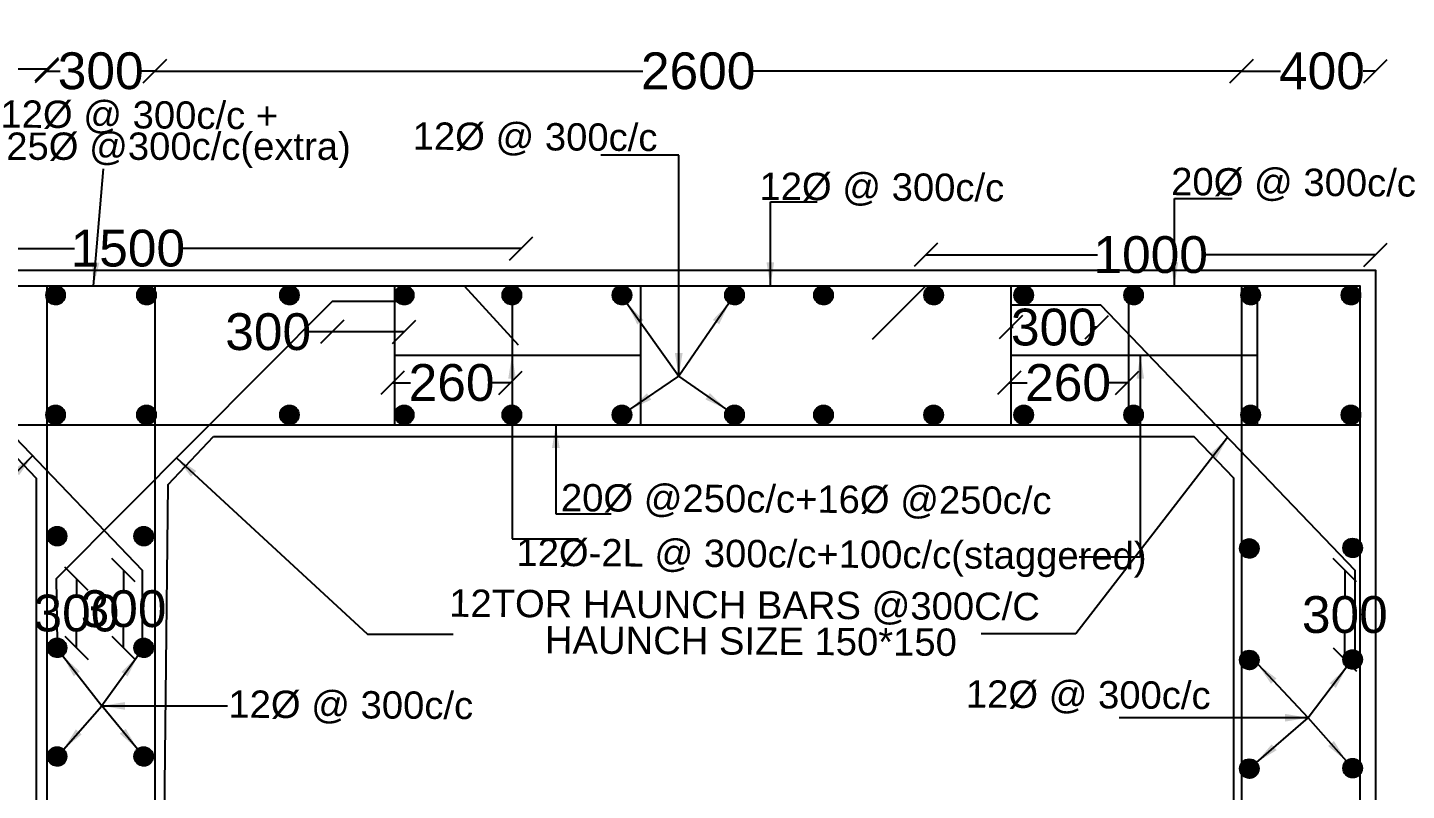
# Model space of a CAD drawing. Header units: millimetres. Extents: x 5124 to 6568637, y 2311 to 91879094.
# Drawn here: x 3840874 to 3846489, y 45943342 to 45946450 of the extents above; entities that cross this region are included whole.
import ezdxf

# ---------------------------------------------------------------- set-up
doc = ezdxf.new("R2010")
doc.units = ezdxf.units.MM
doc.header["$MEASUREMENT"] = 0
doc.layers.add('DIMENSION', color=7, linetype='Continuous')
doc.layers.add('DRAWING', color=7, linetype='Continuous')
doc.styles.get("Standard").update_dxf_attribs({"font": 'arial.ttf', "height": 150})
doc.dimstyles.get("Standard").update_dxf_attribs({"dimtxt": 200, "dimasz": 110, "dimexe": 0.18, "dimexo": 0.0625, "dimgap": 0.09, "dimtad": 0, "dimtih": 1, "dimtoh": 1, "dimdec": 0, "dimzin": 0, "dimdsep": 46, "dimtxsty": 'Standard', "dimblk": 'OBLIQUE', "dimcen": 0.09, "dimse1": 1, "dimse2": 1, "dimadec": 0, "dimazin": 0, "dimtfac": 1, "dimtdec": 0, "dimtofl": 0, "dimtmove": 0, "dimatfit": 3, "dimfxl": 1, "dimtolj": 1, "dimtzin": 0, "dimarcsym": 0})

# ---------------------------------------------------------------- blocks, each defined once
blk = doc.blocks.new('_Oblique')
at = {"color": 0, "linetype": 'ByBlock', "lineweight": -2}
blk.add_line((-0.5, -0.5), (0.5, 0.5), dxfattribs=at)
blk = doc.blocks.new('*D172')
at = {"layer": 'Defpoints', "color": 0, "transparency": 16777216}
for p in [(3840951.5, 45946281.1), (3836476.8, 45945398.5), (3840951.5, 45945398.5)]:
    blk.add_point(p, dxfattribs=at)
at = {"layer": 'DIMENSION', "color": 0, "lineweight": -2, "transparency": 16777216}
for p, q in [((3836476.8, 45946281.1), (3838489, 45946281.1)), ((3840951.5, 45946281.1), (3838939.2, 45946281.1))]:
    blk.add_line(p, q, dxfattribs=at)
at = {"layer": 'DIMENSION', "color": 0, "lineweight": -2, "transparency": 16777216, "xscale": 95, "yscale": 95, "zscale": 95, "rotation": 180}
blk.add_blockref('_Oblique', (3836476.8, 45946281.1), dxfattribs=at)
at = {"layer": 'DIMENSION', "color": 0, "lineweight": -2, "transparency": 16777216, "xscale": 95, "yscale": 95, "zscale": 95}
blk.add_blockref('_Oblique', (3840951.5, 45946281.1), dxfattribs=at)
at = {"layer": 'DIMENSION', "color": 0, "transparency": 16777216, "insert": (3838714.1, 45946281.1), "char_height": 150, "attachment_point": 5}
blk.add_mtext('\\A1;2600', dxfattribs=at)
blk = doc.blocks.new('*D173')
at = {"layer": 'Defpoints', "color": 0, "transparency": 16777216}
for p in [(3841391.6, 45946273.2), (3840951.5, 45945398.5), (3841391.6, 45945398.5)]:
    blk.add_point(p, dxfattribs=at)
at = {"layer": 'DIMENSION', "color": 0, "lineweight": -2, "transparency": 16777216}
for p, q in [((3840951.5, 45946273.2), (3841006, 45946273.2)), ((3841391.6, 45946273.2), (3841337, 45946273.2))]:
    blk.add_line(p, q, dxfattribs=at)
at = {"layer": 'DIMENSION', "color": 0, "lineweight": -2, "transparency": 16777216, "xscale": 95, "yscale": 95, "zscale": 95, "rotation": 180}
blk.add_blockref('_Oblique', (3840951.5, 45946273.2), dxfattribs=at)
at = {"layer": 'DIMENSION', "color": 0, "lineweight": -2, "transparency": 16777216, "xscale": 95, "yscale": 95, "zscale": 95}
blk.add_blockref('_Oblique', (3841391.6, 45946273.2), dxfattribs=at)
at = {"layer": 'DIMENSION', "color": 0, "transparency": 16777216, "insert": (3841171.5, 45946273.2), "char_height": 150, "attachment_point": 5}
blk.add_mtext('\\A1;300', dxfattribs=at)
blk = doc.blocks.new('*D174')
at = {"layer": 'Defpoints', "color": 0, "transparency": 16777216}
for p in [(3845817.6, 45946273), (3845817.6, 45945398.5), (3841391.6, 45945378.6)]:
    blk.add_point(p, dxfattribs=at)
at = {"layer": 'DIMENSION', "color": 0, "lineweight": -2, "transparency": 16777216}
for p, q in [((3841391.6, 45946273), (3843379.5, 45946273)), ((3845817.6, 45946273), (3843829.7, 45946273))]:
    blk.add_line(p, q, dxfattribs=at)
at = {"layer": 'DIMENSION', "color": 0, "lineweight": -2, "transparency": 16777216, "xscale": 95, "yscale": 95, "zscale": 95, "rotation": 180}
blk.add_blockref('_Oblique', (3841391.6, 45946273), dxfattribs=at)
at = {"layer": 'DIMENSION', "color": 0, "lineweight": -2, "transparency": 16777216, "xscale": 95, "yscale": 95, "zscale": 95}
blk.add_blockref('_Oblique', (3845817.6, 45946273), dxfattribs=at)
at = {"layer": 'DIMENSION', "color": 0, "transparency": 16777216, "insert": (3843604.6, 45946273), "char_height": 150, "attachment_point": 5}
blk.add_mtext('\\A1;2600', dxfattribs=at)
blk = doc.blocks.new('*D175')
at = {"layer": 'Defpoints', "color": 0, "transparency": 16777216}
for p in [(3842883.3, 45945550.6), (3839680.6, 45945398.5), (3842883.3, 45945398.5)]:
    blk.add_point(p, dxfattribs=at)
at = {"layer": 'DIMENSION', "color": 0, "lineweight": -2, "transparency": 16777216}
for p, q in [((3839680.6, 45945550.6), (3841065.2, 45945550.6)), ((3842883.3, 45945550.6), (3841498.7, 45945550.6))]:
    blk.add_line(p, q, dxfattribs=at)
at = {"layer": 'DIMENSION', "color": 0, "lineweight": -2, "transparency": 16777216, "xscale": 95, "yscale": 95, "zscale": 95, "rotation": 180}
blk.add_blockref('_Oblique', (3839680.6, 45945550.6), dxfattribs=at)
at = {"layer": 'DIMENSION', "color": 0, "lineweight": -2, "transparency": 16777216, "xscale": 95, "yscale": 95, "zscale": 95}
blk.add_blockref('_Oblique', (3842883.3, 45945550.6), dxfattribs=at)
at = {"layer": 'DIMENSION', "color": 0, "transparency": 16777216, "insert": (3841282, 45945550.6), "char_height": 150, "attachment_point": 5}
blk.add_mtext('\\A1;1500', dxfattribs=at)
blk = doc.blocks.new('*D176')
at = {"layer": 'Defpoints', "color": 0, "transparency": 16777216}
for p in [(3842114, 45945334), (3842407.2, 45945321.9), (3842114, 45945210.3)]:
    blk.add_point(p, dxfattribs=at)
at = {"layer": 'DIMENSION', "color": 0, "lineweight": -2, "transparency": 16777216}
for p, q in [((3842114, 45945210.3), (3842019, 45945210.3)), ((3842407.2, 45945210.3), (3842114, 45945210.3))]:
    blk.add_line(p, q, dxfattribs=at)
at = {"layer": 'DIMENSION', "color": 0, "lineweight": -2, "transparency": 16777216, "xscale": 95, "yscale": 95, "zscale": 95, "rotation": 180}
blk.add_blockref('_Oblique', (3842114, 45945210.3), dxfattribs=at)
at = {"layer": 'DIMENSION', "color": 0, "lineweight": -2, "transparency": 16777216, "xscale": 95, "yscale": 95, "zscale": 95}
blk.add_blockref('_Oblique', (3842407.2, 45945210.3), dxfattribs=at)
at = {"layer": 'DIMENSION', "color": 0, "transparency": 16777216, "insert": (3841853.5, 45945210.3), "char_height": 150, "attachment_point": 5}
blk.add_mtext('\\A1;300', dxfattribs=at)
blk = doc.blocks.new('*D183')
at = {"layer": 'Defpoints', "color": 0, "transparency": 16777216}
for p in [(3840990.5, 45944204.3), (3841072.6, 45944204.3), (3840994, 45943923.5)]:
    blk.add_point(p, dxfattribs=at)
at = {"layer": 'DIMENSION', "color": 0, "lineweight": -2, "transparency": 16777216}
for p, q in [((3841072.6, 45944204.3), (3841072.6, 45944140.6)), ((3841072.6, 45943923.5), (3841072.6, 45943987.3))]:
    blk.add_line(p, q, dxfattribs=at)
at = {"layer": 'DIMENSION', "color": 0, "lineweight": -2, "transparency": 16777216, "xscale": 95, "yscale": 95, "zscale": 95}
for p, rotation in [((3841072.6, 45944204.3), 90), ((3841072.6, 45943923.5), 270)]:
    blk.add_blockref('_Oblique', p, dxfattribs=dict(at, rotation=rotation))
at = {"layer": 'DIMENSION', "color": 0, "transparency": 16777216, "insert": (3841072.6, 45944063.9), "char_height": 150, "attachment_point": 5}
blk.add_mtext('\\A1;300', dxfattribs=at)
blk = doc.blocks.new('*D184')
at = {"layer": 'Defpoints', "color": 0, "transparency": 16777216}
for p in [(3841340.2, 45944239.8), (3841264.6, 45943923.5), (3841346.5, 45943923.5)]:
    blk.add_point(p, dxfattribs=at)
at = {"layer": 'DIMENSION', "color": 0, "lineweight": -2, "transparency": 16777216}
for p, q in [((3841264.6, 45944239.8), (3841264.6, 45944158.4)), ((3841264.6, 45943923.5), (3841264.6, 45944005))]:
    blk.add_line(p, q, dxfattribs=at)
at = {"layer": 'DIMENSION', "color": 0, "lineweight": -2, "transparency": 16777216, "xscale": 95, "yscale": 95, "zscale": 95}
for p, rotation in [((3841264.6, 45944239.8), 90), ((3841264.6, 45943923.5), 270)]:
    blk.add_blockref('_Oblique', p, dxfattribs=dict(at, rotation=rotation))
at = {"layer": 'DIMENSION', "color": 0, "transparency": 16777216, "insert": (3841264.6, 45944081.7), "char_height": 150, "attachment_point": 5}
blk.add_mtext('\\A1;300', dxfattribs=at)
blk = doc.blocks.new('*D185')
at = {"layer": 'Defpoints', "color": 0, "transparency": 16777216}
for p in [(3844878, 45945320.1), (3845228.2, 45945320.1), (3845228.2, 45945229)]:
    blk.add_point(p, dxfattribs=at)
at = {"layer": 'DIMENSION', "color": 0, "lineweight": -2, "transparency": 16777216}
for p, q in [((3844878, 45945229), (3844887.6, 45945229)), ((3845228.2, 45945229), (3845218.6, 45945229))]:
    blk.add_line(p, q, dxfattribs=at)
at = {"layer": 'DIMENSION', "color": 0, "lineweight": -2, "transparency": 16777216, "xscale": 95, "yscale": 95, "zscale": 95, "rotation": 180}
blk.add_blockref('_Oblique', (3844878, 45945229), dxfattribs=at)
at = {"layer": 'DIMENSION', "color": 0, "lineweight": -2, "transparency": 16777216, "xscale": 95, "yscale": 95, "zscale": 95}
blk.add_blockref('_Oblique', (3845228.2, 45945229), dxfattribs=at)
at = {"layer": 'DIMENSION', "color": 0, "transparency": 16777216, "insert": (3845053.1, 45945229), "char_height": 150, "attachment_point": 5}
blk.add_mtext('\\A1;300', dxfattribs=at)
blk = doc.blocks.new('*D186')
at = {"layer": 'Defpoints', "color": 0, "transparency": 16777216}
for p in [(3846363, 45945524.3), (3844531.9, 45945398.5), (3846363, 45945359.8)]:
    blk.add_point(p, dxfattribs=at)
at = {"layer": 'DIMENSION', "color": 0, "lineweight": -2, "transparency": 16777216}
for p, q in [((3844531.9, 45945524.3), (3845230.7, 45945524.3)), ((3846363, 45945524.3), (3845664.2, 45945524.3))]:
    blk.add_line(p, q, dxfattribs=at)
at = {"layer": 'DIMENSION', "color": 0, "lineweight": -2, "transparency": 16777216, "xscale": 95, "yscale": 95, "zscale": 95, "rotation": 180}
blk.add_blockref('_Oblique', (3844531.9, 45945524.3), dxfattribs=at)
at = {"layer": 'DIMENSION', "color": 0, "lineweight": -2, "transparency": 16777216, "xscale": 95, "yscale": 95, "zscale": 95}
blk.add_blockref('_Oblique', (3846363, 45945524.3), dxfattribs=at)
at = {"layer": 'DIMENSION', "color": 0, "transparency": 16777216, "insert": (3845447.4, 45945524.3), "char_height": 150, "attachment_point": 5}
blk.add_mtext('\\A1;1000', dxfattribs=at)
blk = doc.blocks.new('*D187')
at = {"layer": 'Defpoints', "color": 0, "transparency": 16777216}
for p in [(3846278.4, 45944239.8), (3846238, 45943875.8), (3846269.7, 45943875.8)]:
    blk.add_point(p, dxfattribs=at)
at = {"layer": 'DIMENSION', "color": 0, "lineweight": -2, "transparency": 16777216}
for p, q in [((3846238, 45944239.8), (3846238, 45944134.5)), ((3846238, 45943875.8), (3846238, 45943981.1))]:
    blk.add_line(p, q, dxfattribs=at)
at = {"layer": 'DIMENSION', "color": 0, "lineweight": -2, "transparency": 16777216, "xscale": 95, "yscale": 95, "zscale": 95}
for p, rotation in [((3846238, 45944239.8), 90), ((3846238, 45943875.8), 270)]:
    blk.add_blockref('_Oblique', p, dxfattribs=dict(at, rotation=rotation))
at = {"layer": 'DIMENSION', "color": 0, "transparency": 16777216, "insert": (3846238, 45944057.8), "char_height": 150, "attachment_point": 5}
blk.add_mtext('\\A1;300', dxfattribs=at)
blk = doc.blocks.new('*D139')
at = {"layer": 'Defpoints', "color": 0, "transparency": 16777216}
for p in [(3846363, 45946450.2), (3846363, 45946273), (3845817.6, 45939916.5)]:
    blk.add_point(p, dxfattribs=at)
at = {"layer": 'DIMENSION', "color": 0, "lineweight": -2, "transparency": 16777216}
for p, q in [((3845817.6, 45946273), (3845976.1, 45946273)), ((3846363, 45946273), (3846313.2, 45946273))]:
    blk.add_line(p, q, dxfattribs=at)
at = {"layer": 'DIMENSION', "color": 0, "lineweight": -2, "transparency": 16777216, "xscale": 95, "yscale": 95, "zscale": 95, "rotation": 180}
blk.add_blockref('_Oblique', (3845817.6, 45946273), dxfattribs=at)
at = {"layer": 'DIMENSION', "color": 0, "lineweight": -2, "transparency": 16777216, "xscale": 95, "yscale": 95, "zscale": 95}
blk.add_blockref('_Oblique', (3846363, 45946273), dxfattribs=at)
at = {"layer": 'DIMENSION', "color": 0, "transparency": 16777216, "insert": (3846144.7, 45946273), "char_height": 150, "attachment_point": 5}
blk.add_mtext('\\A1;400', dxfattribs=at)
blk = doc.blocks.new('*D194')
at = {"layer": 'Defpoints', "color": 0, "lineweight": -2, "transparency": 16777216}
for p, q in [((3847431.4, 45945461.8), (3847431.4, 45945110.3)), ((3847431.4, 45944832), (3847431.4, 45944956.9))]:
    blk.add_line(p, q, dxfattribs=at)
at = {"layer": 'Defpoints', "color": 0, "transparency": 16777216}
for p in [(3846363, 45945461.8), (3846299.6, 45944832), (3847431.4, 45944832)]:
    blk.add_point(p, dxfattribs=at)
at = {"layer": 'Defpoints', "color": 0, "lineweight": -2, "transparency": 16777216, "xscale": 95, "yscale": 95, "zscale": 95}
for p, rotation in [((3847431.4, 45945461.8), 90), ((3847431.4, 45944832), 270)]:
    blk.add_blockref('_Oblique', p, dxfattribs=dict(at, rotation=rotation))
at = {"layer": 'Defpoints', "color": 0, "transparency": 16777216, "insert": (3847431.4, 45945033.6), "char_height": 150, "attachment_point": 5}
blk.add_mtext('\\A1;400', dxfattribs=at)
blk = doc.blocks.new('*D195')
at = {"layer": 'Defpoints', "color": 0, "lineweight": -2, "transparency": 16777216}
for p, q in [((3847447.5, 45944832), (3847447.5, 45943022.9)), ((3847447.5, 45941670.6), (3847447.5, 45942869.6))]:
    blk.add_line(p, q, dxfattribs=at)
at = {"layer": 'Defpoints', "color": 0, "transparency": 16777216}
for p in [(3846299.6, 45944832), (3846299.6, 45941670.6), (3847447.5, 45941670.6)]:
    blk.add_point(p, dxfattribs=at)
at = {"layer": 'Defpoints', "color": 0, "lineweight": -2, "transparency": 16777216, "xscale": 95, "yscale": 95, "zscale": 95}
for p, rotation in [((3847447.5, 45944832), 90), ((3847447.5, 45941670.6), 270)]:
    blk.add_blockref('_Oblique', p, dxfattribs=dict(at, rotation=rotation))
at = {"layer": 'Defpoints', "color": 0, "transparency": 16777216, "insert": (3847447.5, 45942946.2), "char_height": 150, "attachment_point": 5}
blk.add_mtext('\\A1;2000', dxfattribs=at)
blk = doc.blocks.new('*D150')
at = {"layer": 'Defpoints', "color": 0, "lineweight": -2, "transparency": 16777216}
for p, q in [((3842360.3, 45945003.1), (3842433.5, 45945003.1)), ((3842840.2, 45945003.1), (3842767.1, 45945003.1))]:
    blk.add_line(p, q, dxfattribs=at)
at = {"layer": 'Defpoints', "color": 0, "transparency": 16777216}
for p in [(3842360.3, 45945003.1), (3842840.2, 45945003.1), (3842840.2, 45945003.1)]:
    blk.add_point(p, dxfattribs=at)
at = {"layer": 'Defpoints', "color": 0, "lineweight": -2, "transparency": 16777216, "xscale": 95, "yscale": 95, "zscale": 95, "rotation": 180}
blk.add_blockref('_Oblique', (3842360.3, 45945003.1), dxfattribs=at)
at = {"layer": 'Defpoints', "color": 0, "lineweight": -2, "transparency": 16777216, "xscale": 95, "yscale": 95, "zscale": 95}
blk.add_blockref('_Oblique', (3842840.2, 45945003.1), dxfattribs=at)
at = {"layer": 'Defpoints', "color": 0, "transparency": 16777216, "insert": (3842600.3, 45945003.1), "char_height": 150, "attachment_point": 5}
blk.add_mtext('\\A1;260', dxfattribs=at)
blk = doc.blocks.new('*D151')
at = {"layer": 'Defpoints', "color": 0, "lineweight": -2, "transparency": 16777216}
for p, q in [((3844871, 45945003.1), (3844944.2, 45945003.1)), ((3845351, 45945003.1), (3845277.8, 45945003.1))]:
    blk.add_line(p, q, dxfattribs=at)
at = {"layer": 'Defpoints', "color": 0, "transparency": 16777216}
for p in [(3844871, 45945003.1), (3845351, 45945003.1), (3845351, 45945003.1)]:
    blk.add_point(p, dxfattribs=at)
at = {"layer": 'Defpoints', "color": 0, "lineweight": -2, "transparency": 16777216, "xscale": 95, "yscale": 95, "zscale": 95, "rotation": 180}
blk.add_blockref('_Oblique', (3844871, 45945003.1), dxfattribs=at)
at = {"layer": 'Defpoints', "color": 0, "lineweight": -2, "transparency": 16777216, "xscale": 95, "yscale": 95, "zscale": 95}
blk.add_blockref('_Oblique', (3845351, 45945003.1), dxfattribs=at)
at = {"layer": 'Defpoints', "color": 0, "transparency": 16777216, "insert": (3845111, 45945003.1), "char_height": 150, "attachment_point": 5}
blk.add_mtext('\\A1;260', dxfattribs=at)

msp = doc.modelspace()

# ---------------------------------------------------------------- hatches: boundary and pattern name
at = {"layer": 'DRAWING'}
h = msp.add_hatch(dxfattribs=at)
h.set_pattern_fill('ANSI31', color=256, scale=0.506239, style=0)
h.set_pattern_definition([(45, (2021503.94022, 22686187.51885), (-0.04474567227195, 0.04474567227195), [])])
h.paths.add_polyline_path([(3841026, 45945360.2, 0.958694), (3840949.5, 45945363.5), (3840949.5, 45945357, 0.958694)])
h = msp.add_hatch(dxfattribs=at)
h.set_pattern_fill('ANSI31', color=256, scale=0.506239, style=0)
h.set_pattern_definition([(45, (2021874.17755, 22686187.51885), (-0.04474567227195, 0.04474567227195), [])])
h.paths.add_polyline_path([(3841396.3, 45945360.2, 0.958694), (3841319.7, 45945363.5), (3841319.7, 45945357, 0.958694)])
h = msp.add_hatch(dxfattribs=at)
h.set_pattern_fill('ANSI31', color=256, scale=0.506239, style=0)
h.set_pattern_definition([(45, (2022456.288125, 22686187.51885), (-0.04474567227195, 0.04474567227195), [])])
h.paths.add_polyline_path([(3841978.4, 45945360.2, 0.958694), (3841901.8, 45945363.5), (3841901.8, 45945357, 0.958694)])
h = msp.add_hatch(dxfattribs=at)
h.set_pattern_fill('ANSI31', color=256, scale=0.506239, style=0)
h.set_pattern_definition([(45, (2022923.44773, 22686187.51885), (-0.04474567227195, 0.04474567227195), [])])
h.paths.add_polyline_path([(3842445.5, 45945360.2, 0.958694), (3842369, 45945363.5), (3842369, 45945357, 0.958694)])
h = msp.add_hatch(dxfattribs=at)
h.set_pattern_fill('ANSI31', color=256, scale=0.506239, style=0)
h.set_pattern_definition([(45, (2023362.194104, 22686187.51885), (-0.04474567227195, 0.04474567227195), [])])
h.paths.add_polyline_path([(3842884.3, 45945360.2, 0.958694), (3842807.7, 45945363.5), (3842807.7, 45945357, 0.958694)])
h = msp.add_hatch(dxfattribs=at)
h.set_pattern_fill('ANSI31', color=256, scale=0.506239, style=0)
h.set_pattern_definition([(45, (2023810.60386, 22686187.51885), (-0.04474567227195, 0.04474567227195), [])])
h.paths.add_polyline_path([(3843332.7, 45945360.2, 0.958694), (3843256.1, 45945363.5), (3843256.1, 45945357, 0.958694)])
h = msp.add_hatch(dxfattribs=at)
h.set_pattern_fill('ANSI31', color=256, scale=0.506239, style=0)
h.set_pattern_definition([(45, (2024268.96546, 22686187.51885), (-0.04474567227195, 0.04474567227195), [])])
h.paths.add_polyline_path([(3843791, 45945360.2, 0.958694), (3843714.5, 45945363.5), (3843714.5, 45945357, 0.958694)])
h = msp.add_hatch(dxfattribs=at)
h.set_pattern_fill('ANSI31', color=256, scale=0.506239, style=0)
h.set_pattern_definition([(45, (2024631.342274, 22686187.51885), (-0.04474567227195, 0.04474567227195), [])])
h.paths.add_polyline_path([(3844153.4, 45945360.2, 0.958694), (3844076.9, 45945363.5), (3844076.9, 45945357, 0.958694)])
h = msp.add_hatch(dxfattribs=at)
h.set_pattern_fill('ANSI31', color=256, scale=0.506239, style=0)
h.set_pattern_definition([(45, (2025079.75203, 22686187.51885), (-0.04474567227195, 0.04474567227195), [])])
h.paths.add_polyline_path([(3844601.8, 45945360.2, 0.958694), (3844525.3, 45945363.5), (3844525.3, 45945357, 0.958694)])
h = msp.add_hatch(dxfattribs=at)
h.set_pattern_fill('ANSI31', color=256, scale=0.506239, style=0)
h.set_pattern_definition([(45, (2025446.455733, 22686187.51885), (-0.04474567227195, 0.04474567227195), [])])
h.paths.add_polyline_path([(3844968.5, 45945360.2, 0.958694), (3844892, 45945363.5), (3844892, 45945357, 0.958694)])
h = msp.add_hatch(dxfattribs=at)
h.set_pattern_fill('ANSI31', color=256, scale=0.506239, style=0)
h.set_pattern_definition([(45, (2025894.000113, 22686187.51885), (-0.04474567227195, 0.04474567227195), [])])
h.paths.add_polyline_path([(3845416.1, 45945360.2, 0.958694), (3845339.5, 45945363.5), (3845339.5, 45945357, 0.958694)])
h = msp.add_hatch(dxfattribs=at)
h.set_pattern_fill('ANSI31', color=256, scale=0.506239, style=0)
h.set_pattern_definition([(45, (2026370.75098, 22686187.51885), (-0.04474567227195, 0.04474567227195), [])])
h.paths.add_polyline_path([(3845892.8, 45945360.2, 0.958694), (3845816.3, 45945363.5), (3845816.3, 45945357, 0.958694)])
h = msp.add_hatch(dxfattribs=at)
h.set_pattern_fill('ANSI31', color=256, scale=0.506239, style=0)
h.set_pattern_definition([(45, (2026778.9928, 22686187.51885), (-0.04474567227195, 0.04474567227195), [])])
h.paths.add_polyline_path([(3846301.1, 45945360.2, 0.958694), (3846224.5, 45945363.5), (3846224.5, 45945357, 0.958694)])
h = msp.add_hatch(dxfattribs=at)
h.set_pattern_fill('ANSI31', color=256, scale=0.506239, style=0)
h.set_pattern_definition([(45, (2021503.94022, 22685699.573284), (-0.04474567227195, 0.04474567227195), [])])
h.paths.add_polyline_path([(3841026, 45944872.3, 0.958694), (3840949.5, 45944875.5), (3840949.5, 45944869.1, 0.958694)])
h = msp.add_hatch(dxfattribs=at)
h.set_pattern_fill('ANSI31', color=256, scale=0.506239, style=0)
h.set_pattern_definition([(45, (2021874.17755, 22685699.573284), (-0.04474567227195, 0.04474567227195), [])])
h.paths.add_polyline_path([(3841396.3, 45944872.3, 0.958694), (3841319.7, 45944875.5), (3841319.7, 45944869.1, 0.958694)])
h = msp.add_hatch(dxfattribs=at)
h.set_pattern_fill('ANSI31', color=256, scale=0.506239, style=0)
h.set_pattern_definition([(45, (2022456.288125, 22685699.573284), (-0.04474567227195, 0.04474567227195), [])])
h.paths.add_polyline_path([(3841978.4, 45944872.3, 0.958694), (3841901.8, 45944875.5), (3841901.8, 45944869.1, 0.958694)])
h = msp.add_hatch(dxfattribs=at)
h.set_pattern_fill('ANSI31', color=256, scale=0.506239, style=0)
h.set_pattern_definition([(45, (2022923.44773, 22685699.573284), (-0.04474567227195, 0.04474567227195), [])])
h.paths.add_polyline_path([(3842445.5, 45944872.3, 0.958694), (3842369, 45944875.5), (3842369, 45944869.1, 0.958694)])
h = msp.add_hatch(dxfattribs=at)
h.set_pattern_fill('ANSI31', color=256, scale=0.506239, style=0)
h.set_pattern_definition([(45, (2023362.194104, 22685699.573284), (-0.04474567227195, 0.04474567227195), [])])
h.paths.add_polyline_path([(3842884.3, 45944872.3, 0.958694), (3842807.7, 45944875.5), (3842807.7, 45944869.1, 0.958694)])
h = msp.add_hatch(dxfattribs=at)
h.set_pattern_fill('ANSI31', color=256, scale=0.506239, style=0)
h.set_pattern_definition([(45, (2023810.60386, 22685699.573284), (-0.04474567227195, 0.04474567227195), [])])
h.paths.add_polyline_path([(3843332.7, 45944872.3, 0.958694), (3843256.1, 45944875.5), (3843256.1, 45944869.1, 0.958694)])
h = msp.add_hatch(dxfattribs=at)
h.set_pattern_fill('ANSI31', color=256, scale=0.506239, style=0)
h.set_pattern_definition([(45, (2024268.96546, 22685699.573284), (-0.04474567227195, 0.04474567227195), [])])
h.paths.add_polyline_path([(3843791, 45944872.3, 0.958694), (3843714.5, 45944875.5), (3843714.5, 45944869.1, 0.958694)])
h = msp.add_hatch(dxfattribs=at)
h.set_pattern_fill('ANSI31', color=256, scale=0.506239, style=0)
h.set_pattern_definition([(45, (2024631.342274, 22685699.573284), (-0.04474567227195, 0.04474567227195), [])])
h.paths.add_polyline_path([(3844153.4, 45944872.3, 0.958694), (3844076.9, 45944875.5), (3844076.9, 45944869.1, 0.958694)])
h = msp.add_hatch(dxfattribs=at)
h.set_pattern_fill('ANSI31', color=256, scale=0.506239, style=0)
h.set_pattern_definition([(45, (2025079.75203, 22685699.573284), (-0.04474567227195, 0.04474567227195), [])])
h.paths.add_polyline_path([(3844601.8, 45944872.3, 0.958694), (3844525.3, 45944875.5), (3844525.3, 45944869.1, 0.958694)])
h = msp.add_hatch(dxfattribs=at)
h.set_pattern_fill('ANSI31', color=256, scale=0.506239, style=0)
h.set_pattern_definition([(45, (2025446.455733, 22685699.573284), (-0.04474567227195, 0.04474567227195), [])])
h.paths.add_polyline_path([(3844968.5, 45944872.3, 0.958694), (3844892, 45944875.5), (3844892, 45944869.1, 0.958694)])
h = msp.add_hatch(dxfattribs=at)
h.set_pattern_fill('ANSI31', color=256, scale=0.506239, style=0)
h.set_pattern_definition([(45, (2025894.000113, 22685699.573284), (-0.04474567227195, 0.04474567227195), [])])
h.paths.add_polyline_path([(3845416.1, 45944872.3, 0.958694), (3845339.5, 45944875.5), (3845339.5, 45944869.1, 0.958694)])
h = msp.add_hatch(dxfattribs=at)
h.set_pattern_fill('ANSI31', color=256, scale=0.506239, style=0)
h.set_pattern_definition([(45, (2026370.75098, 22685699.573284), (-0.04474567227195, 0.04474567227195), [])])
h.paths.add_polyline_path([(3845892.8, 45944872.3, 0.958694), (3845816.3, 45944875.5), (3845816.3, 45944869.1, 0.958694)])
h = msp.add_hatch(dxfattribs=at)
h.set_pattern_fill('ANSI31', color=256, scale=0.506239, style=0)
h.set_pattern_definition([(45, (2026778.9928, 22685699.573284), (-0.04474567227195, 0.04474567227195), [])])
h.paths.add_polyline_path([(3846301.1, 45944872.3, 0.958694), (3846224.5, 45944875.5), (3846224.5, 45944869.1, 0.958694)])
h = msp.add_hatch(dxfattribs=at)
h.set_pattern_fill('ANSI31', color=256, scale=0.506239, style=0)
h.set_pattern_definition([(45, (2021510.27427, 22685205.38793), (-0.04474567227195, 0.04474567227195), [])])
h.paths.add_polyline_path([(3841032.4, 45944378.1, 0.958694), (3840955.8, 45944381.3), (3840955.8, 45944374.9, 0.958694)])
h = msp.add_hatch(dxfattribs=at)
h.set_pattern_fill('ANSI31', color=256, scale=0.506239, style=0)
h.set_pattern_definition([(45, (2021862.77136, 22685205.38793), (-0.04474567227195, 0.04474567227195), [])])
h.paths.add_polyline_path([(3841384.9, 45944378.1, 0.958694), (3841308.3, 45944381.3), (3841308.3, 45944374.9, 0.958694)])
h = msp.add_hatch(dxfattribs=at)
h.set_pattern_fill('ANSI31', color=256, scale=0.506239, style=0)
h.set_pattern_definition([(45, (2026365.25821, 22685155.65838), (-0.04474567227195, 0.04474567227195), [])])
h.paths.add_polyline_path([(3845887.3, 45944328.4, 0.958694), (3845810.8, 45944331.6), (3845810.8, 45944325.1, 0.958694)])
h = msp.add_hatch(dxfattribs=at)
h.set_pattern_fill('ANSI31', color=256, scale=0.506239, style=0)
h.set_pattern_definition([(45, (2026785.9264, 22685157.598064), (-0.04474567227195, 0.04474567227195), [])])
h.paths.add_polyline_path([(3846308, 45944330.3, 0.958694), (3846231.5, 45944333.5), (3846231.5, 45944327.1, 0.958694)])
h = msp.add_hatch(dxfattribs=at)
h.set_pattern_fill('ANSI31', color=256, scale=0.506239, style=0)
h.set_pattern_definition([(45, (2021510.27427, 22684750.832385), (-0.04474567227195, 0.04474567227195), [])])
h.paths.add_polyline_path([(3841032.4, 45943923.5, 0.958694), (3840955.8, 45943926.8), (3840955.8, 45943920.3, 0.958694)])
h = msp.add_hatch(dxfattribs=at)
h.set_pattern_fill('ANSI31', color=256, scale=0.506239, style=0)
h.set_pattern_definition([(45, (2021862.77136, 22684750.832385), (-0.04474567227195, 0.04474567227195), [])])
h.paths.add_polyline_path([(3841384.9, 45943923.5, 0.958694), (3841308.3, 45943926.8), (3841308.3, 45943920.3, 0.958694)])
h = msp.add_hatch(dxfattribs=at)
h.set_pattern_fill('ANSI31', color=256, scale=0.506239, style=0)
h.set_pattern_definition([(45, (2026365.25821, 22684701.10283), (-0.04474567227195, 0.04474567227195), [])])
h.paths.add_polyline_path([(3845887.3, 45943873.8, 0.958694), (3845810.8, 45943877), (3845810.8, 45943870.6, 0.958694)])
h = msp.add_hatch(dxfattribs=at)
h.set_pattern_fill('ANSI31', color=256, scale=0.506239, style=0)
h.set_pattern_definition([(45, (2026785.9264, 22684703.04252), (-0.04474567227195, 0.04474567227195), [])])
h.paths.add_polyline_path([(3846308, 45943875.8, 0.958694), (3846231.5, 45943879), (3846231.5, 45943872.5, 0.958694)])
h = msp.add_hatch(dxfattribs=at)
h.set_pattern_fill('ANSI31', color=256, scale=0.506239, style=0)
h.set_pattern_definition([(45, (2021510.27427, 22684308.08217), (-0.04474567227195, 0.04474567227195), [])])
h.paths.add_polyline_path([(3841032.4, 45943480.8, 0.958694), (3840955.8, 45943484), (3840955.8, 45943477.6, 0.958694)])
h = msp.add_hatch(dxfattribs=at)
h.set_pattern_fill('ANSI31', color=256, scale=0.506239, style=0)
h.set_pattern_definition([(45, (2021862.77136, 22684308.08217), (-0.04474567227195, 0.04474567227195), [])])
h.paths.add_polyline_path([(3841384.9, 45943480.8, 0.958694), (3841308.3, 45943484), (3841308.3, 45943477.6, 0.958694)])
h = msp.add_hatch(dxfattribs=at)
h.set_pattern_fill('ANSI31', color=256, scale=0.506239, style=0)
h.set_pattern_definition([(45, (2026365.25821, 22684258.35262), (-0.04474567227195, 0.04474567227195), [])])
h.paths.add_polyline_path([(3845887.3, 45943431.1, 0.958694), (3845810.8, 45943434.3), (3845810.8, 45943427.8, 0.958694)])
h = msp.add_hatch(dxfattribs=at)
h.set_pattern_fill('ANSI31', color=256, scale=0.506239, style=0)
h.set_pattern_definition([(45, (2026785.9264, 22684260.292305), (-0.04474567227195, 0.04474567227195), [])])
h.paths.add_polyline_path([(3846308, 45943433, 0.958694), (3846231.5, 45943436.2), (3846231.5, 45943429.8, 0.958694)])

# ---------------------------------------------------------------- linework, layer by layer
at = {"layer": 'DIMENSION'}
for points in [[(3836540.1, 45945461.8), (3846363, 45945461.8), (3846363, 45940954.8), (3836540.1, 45940954.8)], [(3836476.8, 45945398.5), (3846299.6, 45945398.5), (3846299.6, 45941018.2), (3836476.8, 45941018.2)], [(3840951.5, 45945398.5), (3840951.5, 45941018.2)], [(3841391.6, 45945398.5), (3841391.6, 45941018.2)], [(3842651, 45945398.5), (3842871.2, 45945157.4)], [(3844531.9, 45945398.5), (3844312.9, 45945178.7)], [(3845817.6, 45945398.5), (3845817.6, 45941018.2)], [(3836476.8, 45944832), (3846299.6, 45944832)]]:
    msp.add_lwpolyline(points, dxfattribs=at)
at = {"layer": 'DRAWING'}
for points in [[(3842367.3, 45945398.5), (3842367.3, 45944832)], [(3842846.7, 45945398.5), (3842846.7, 45944832)], [(3843370.4, 45945398.5), (3843370.4, 45944832)], [(3844878, 45945398.5), (3844878, 45944832)], [(3845357.4, 45945398.5), (3845357.4, 45944832)], [(3845881.2, 45945398.5), (3845881.2, 45944832)], [(3839939.8, 45945320.1), (3840290, 45945320.1), (3840305, 45945320.1), (3841340.2, 45944239.8), (3841340.2, 45943895.7)], [(3842429.8, 45945334), (3842114, 45945334), (3840990.5, 45944204.3), (3840994.3, 45943946.6)], [(3844878, 45945320.1), (3845228.2, 45945320.1), (3845243.2, 45945320.1), (3846278.4, 45944239.8), (3846278.4, 45943895.7)], [(3842367.3, 45945115.2), (3843370.4, 45945115.2)], [(3844878, 45945115.2), (3845881.2, 45945115.2)], [(3836673.4, 45944782.5), (3840747.6, 45944782.5), (3840909.3, 45944614.4), (3840909.3, 45941793.6), (3840753.4, 45941658.5), (3836659.3, 45941658.5), (3836540.1, 45941771.2), (3836540.1, 45944651), (3836673.4, 45944782.5)], [(3841631.4, 45944783.9), (3845622.7, 45944783.7), (3845784.4, 45944615.6), (3845784.4, 45941794.8), (3845628.5, 45941659.7), (3841534.4, 45941659.7), (3841415.2, 45941772.4), (3841445.7, 45944589.1), (3841631.4, 45944783.9)]]:
    msp.add_lwpolyline(points, dxfattribs=at)
for centre in [(3840987.7, 45945360.2), (3841357.9, 45945360.2), (3841940, 45945360.2), (3842407.2, 45945360.2), (3842845.9, 45945360.2), (3843294.3, 45945360.2), (3843752.7, 45945360.2), (3844115.1, 45945360.2), (3844563.5, 45945360.2), (3844930.2, 45945360.2), (3845377.7, 45945360.2), (3845854.5, 45945360.2), (3846262.7, 45945360.2), (3840987.7, 45944872.3), (3841357.9, 45944872.3), (3841940, 45944872.3), (3842407.2, 45944872.3), (3842845.9, 45944872.3), (3843294.3, 45944872.3), (3843752.7, 45944872.3), (3844115.1, 45944872.3), (3844563.5, 45944872.3), (3844930.2, 45944872.3), (3845377.7, 45944872.3), (3845854.5, 45944872.3), (3846262.7, 45944872.3), (3840994, 45944378.1), (3841346.5, 45944378.1), (3845849, 45944328.4), (3846269.7, 45944330.3), (3840994, 45943923.5), (3841346.5, 45943923.5), (3845849, 45943873.8), (3846269.7, 45943875.8), (3840994, 45943480.8), (3841346.5, 45943480.8), (3845849, 45943431.1), (3846269.7, 45943433)]:
    msp.add_circle(centre, 38.3, dxfattribs=at)

# ---------------------------------------------------------------- texts
for s, p in [('12Ø @ 300c/c + ', (3840762.9, 45946042.6)), ('12Ø @ 300c/c ', (3842441.7, 45945952.9)), ('12Ø @ 300c/c ', (3843853.9, 45945748.3)), ('20Ø @ 300c/c+12Ø @ 300c/c', (3845530.5, 45945767.5)), ('20Ø @250c/c+16Ø @250c/c', (3843045.4, 45944479.7)), ('12Ø-2L @ 300c/c+100c/c(staggered)', (3842864.1, 45944257.3)), ('12TOR HAUNCH BARS @300C/C', (3842590.3, 45944049.8)), (' HAUNCH SIZE 150*150', (3842937.1, 45943900.5)), ('12Ø @ 300c/c ', (3844694.4, 45943679.7)), ('12Ø @ 300c/c ', (3841691.2, 45943638.7))]:
    msp.add_text(s, height=111.373, rotation=359.6571, dxfattribs=at).set_placement(p)
at = {"layer": 'DRAWING', "insert": (3840787, 45946022.6), "char_height": 111.373, "width": 1419.322, "attachment_point": 1}
msp.add_mtext('25Ø @300c/c(extra)', dxfattribs=at)

# ---------------------------------------------------------------- dimensions: what is measured, and where the dimension line sits
at = {"layer": 'Defpoints'}
for base, p1, p2, text, picture, middle in [((3847431.4, 45944832), (3846363, 45945461.8), (3846299.6, 45944832), '400', '*D194', (3847431.4, 45945033.6)), ((3847447.5, 45941670.6), (3846299.6, 45944832), (3846299.6, 45941670.6), '2000', '*D195', (3847447.5, 45942946.2))]:
    dim = msp.add_linear_dim(base=base, p1=p1, p2=p2, angle=90, text=text, dimstyle='Standard', override={"dimasz": 95, "dimfxl": 2000, "dimarcsym": 1}, dxfattribs=at)
    dim.commit()
    dim.dimension.update_dxf_attribs({"geometry": picture, "text_midpoint": middle, "dimtype": 160})
for base, p1, p2, picture, middle in [((3842840.2, 45945003.1), (3842360.3, 45945003.1), (3842840.2, 45945003.1), '*D150', (3842600.3, 45945003.1)), ((3845351, 45945003.1), (3844871, 45945003.1), (3845351, 45945003.1), '*D151', (3845111, 45945003.1))]:
    dim = msp.add_linear_dim(base=base, p1=p1, p2=p2, text='260', dimstyle='Standard', override={"dimasz": 95, "dimfxl": 2000, "dimarcsym": 1}, dxfattribs=at)
    dim.commit()
    dim.dimension.update_dxf_attribs({"geometry": picture, "text_midpoint": middle})
at = {"layer": 'DIMENSION'}
dim = msp.add_linear_dim(base=(3846363, 45946273), p1=(3845817.6, 45939916.5), p2=(3846363, 45946450.2), text='400', dimstyle='Standard', override={"dimasz": 95, "dimfxl": 2000, "dimarcsym": 1}, dxfattribs=at)
dim.commit()
dim.dimension.update_dxf_attribs({"geometry": '*D139', "text_midpoint": (3846144.7, 45946273), "dimtype": 160})
for base, p1, p2, text, picture, middle in [((3840951.5, 45946281.1), (3836476.8, 45945398.5), (3840951.5, 45945398.5), '2600', '*D172', (3838714.1, 45946281.1)), ((3841391.6, 45946273.2), (3840951.5, 45945398.5), (3841391.6, 45945398.5), '300', '*D173', (3841171.5, 45946273.2)), ((3845817.6, 45946273), (3841391.6, 45945378.6), (3845817.6, 45945398.5), '2600', '*D174', (3843604.6, 45946273)), ((3842883.3, 45945550.6), (3839680.6, 45945398.5), (3842883.3, 45945398.5), '1500', '*D175', (3841282, 45945550.6)), ((3846363, 45945524.3), (3844531.9, 45945398.5), (3846363, 45945359.8), '1000', '*D186', (3845447.4, 45945524.3)), ((3842114, 45945210.3), (3842407.2, 45945321.9), (3842114, 45945334), '300', '*D176', (3841853.5, 45945210.3)), ((3845228.2, 45945229), (3844878, 45945320.1), (3845228.2, 45945320.1), '300', '*D185', (3845053.1, 45945229))]:
    dim = msp.add_linear_dim(base=base, p1=p1, p2=p2, text=text, dimstyle='Standard', override={"dimasz": 95, "dimfxl": 2000, "dimarcsym": 1}, dxfattribs=at)
    dim.commit()
    dim.dimension.update_dxf_attribs({"geometry": picture, "text_midpoint": middle})
for base, p1, p2, picture, middle in [((3841264.6, 45943923.5), (3841340.2, 45944239.8), (3841346.5, 45943923.5), '*D184', (3841264.6, 45944081.7)), ((3846238, 45943875.8), (3846278.4, 45944239.8), (3846269.7, 45943875.8), '*D187', (3846238, 45944057.8)), ((3841072.6, 45944204.3), (3840994, 45943923.5), (3840990.5, 45944204.3), '*D183', (3841072.6, 45944063.9))]:
    dim = msp.add_linear_dim(base=base, p1=p1, p2=p2, angle=90, text='300', dimstyle='Standard', override={"dimasz": 95, "dimfxl": 2000, "dimarcsym": 1}, dxfattribs=at)
    dim.commit()
    dim.dimension.update_dxf_attribs({"geometry": picture, "text_midpoint": middle})

# ---------------------------------------------------------------- leaders
at = {"layer": 'DRAWING'}
for points in [[(3843525.5, 45945029.3), (3843525.5, 45945931), (3843208.1, 45945931)], [(3841142.8, 45945398.5), (3841182.6, 45945874.4)], [(3843898.5, 45945398.5), (3843898.5, 45945740.5), (3844089.2, 45945740.5)], [(3845543.9, 45945398.5), (3845543.9, 45945753.3), (3845779, 45945753.3)], [(3843314.3, 45945327.5), (3843525.5, 45945029.3)], [(3843731, 45945328.6), (3843525.5, 45945029.3)], [(3842846.7, 45945115.2), (3842846.7, 45944367.7), (3843116.9, 45944367.7)], [(3845405.2, 45945115.2), (3845405.2, 45944293.1), (3845155.6, 45944293.1)], [(3843326.1, 45944893.8), (3843525.5, 45945029.3)], [(3843721.2, 45944894.1), (3843525.5, 45945029.3)], [(3843025, 45944832), (3843025, 45944469.5), (3843250.3, 45944469.5)], [(3845760.8, 45944779.9), (3845142.6, 45943980.2), (3844756.8, 45943980.2)], [(3840894.4, 45944705), (3840124.4, 45943921.7), (3839622.5, 45943921.7)], [(3841480.2, 45944696.8), (3842257.4, 45943979.4), (3842607.1, 45943979.4)], [(3841015.8, 45943892), (3841175.6, 45943686.5)], [(3841324.1, 45943892.4), (3841175.6, 45943686.5)], [(3845883.3, 45943856.7), (3846089.3, 45943638.3)], [(3846246.5, 45943845.2), (3846089.3, 45943638.3)], [(3841019.4, 45943509.5), (3841175.6, 45943686.5)], [(3841175.6, 45943686.5), (3841687.5, 45943686.5)], [(3841322, 45943510.3), (3841175.6, 45943686.5)], [(3846089.3, 45943638.3), (3845319, 45943638.3)], [(3845878, 45943456.1), (3846089.3, 45943638.3)], [(3846244.4, 45943461.8), (3846089.3, 45943638.3)]]:
    msp.add_leader(points, dimstyle='Standard', override={"dimasz": 95, "dimgap": 0.09, "dimtad": 0, "dimfxl": 2000, "dimarcsym": 1}, dxfattribs=at)

doc.saveas('drawing.dxf')
